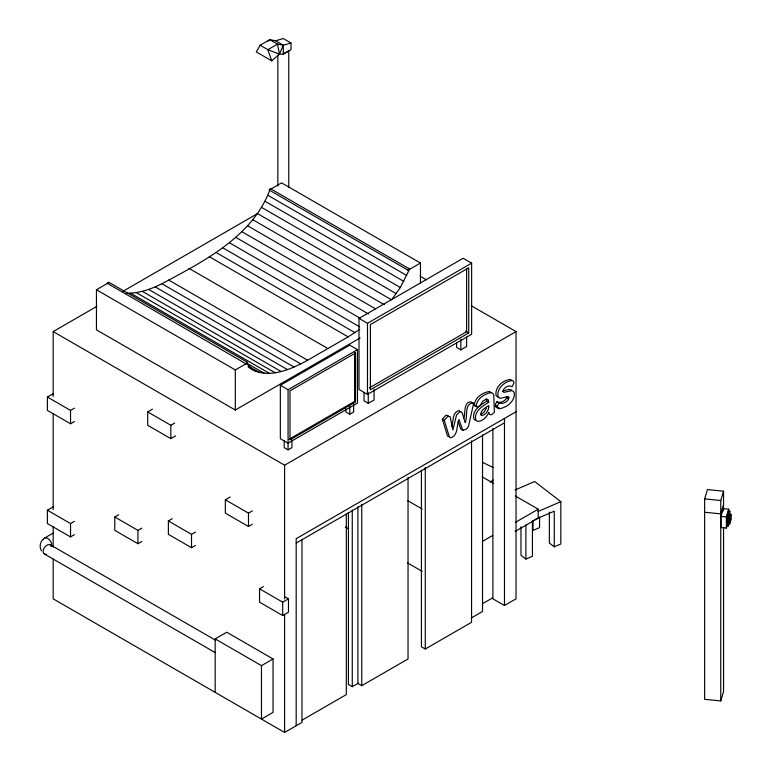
<?xml version="1.0" encoding="UTF-8"?>
<svg xmlns="http://www.w3.org/2000/svg" width="771" height="771" viewBox="0 0 771 771"><rect width="100%" height="100%" fill="white"/><g stroke="black" fill="none" stroke-linecap="round" stroke-linejoin="round"><path stroke-width="1.16" d="M463.805 418.104C465.645 413.545 463.217 401.527 471.216 401.903M245.92 363.816C247.558 360.414 248.513 364.683 245.92 363.816L107.188 283.236L108.856 282.273L247.713 362.437M496.987 401.768C500.678 403.618 506.133 400.727 506.971 396.747L508.899 397.865C507.81 402.674 500.774 405.382 496.987 401.768L495.608 403.802L495.676 406.924L496.987 407.676L498.924 407.425M444.279 420.359L447.729 416.398L450.11 416.6L452.924 429.996L456.509 415.077L459.179 412.321L461.183 411.704L462.176 412.745L465.183 422.633C467.91 417.429 463.988 403.108 473.143 403.021L473.625 403.416L468.595 425.871L467.602 427.886L465.511 429.572L462.696 430.093L459.015 419.54C456.316 425.332 458.504 435.827 450.505 437.812L449.397 436.955L444.279 420.359L442.352 419.251L445.802 415.29L448.182 415.482M508.899 397.865L508.436 396.795L507.173 396.776L499.965 398.376L498.008 396.68C496.505 388.565 504.735 380.951 512.397 380.614L513.486 381.25L513.978 382.84L512.146 386.666C508.725 384.623 503.588 387.466 502.971 391.254L503.434 392.227L504.658 392.227L512.108 390.579L514.18 392.208C515.789 400.824 506.663 407.946 498.914 408.784L497.603 408.042L497.17 406.51L498.914 402.876M451.527 426.585C453.705 421.448 452.008 412.032 459.256 410.586L460.248 411.627M723.545 527.335L723.545 691.626L720.76 700.935L704.636 699.326L704.636 498.895L707.421 489.585L723.545 491.194L723.545 510.547M720.76 700.935L720.76 500.504L723.545 491.194M723.545 504.552L720.76 513.862L704.636 512.262M727.034 525.851L726.369 528.068L720.991 527.528L720.991 516.397L723.314 508.638L728.691 509.168L728.691 512.513M726.369 528.068L726.369 516.927L728.691 509.168M728.566 524.241L727.949 526.314L726.6 526.179L726.6 517.264L728.46 511.057L729.8 511.192L729.8 514.536M727.949 526.314L727.949 517.399L729.8 511.192M728.99 518.363L728.759 519.143L728.99 515.028L730.686 515.105L730.918 514.334L729.568 514.199L729.337 514.97M730.918 514.334L730.918 519.895L729.52 524.55L728.181 524.425L728.181 518.854L728.412 518.073L729.752 518.208L729.752 522.661L730.686 519.558L730.686 515.105M730.098 515.934L730.33 515.153L730.098 519.278L730.098 515.934L728.759 515.799M729.52 524.55L729.752 518.208M126.425 293.144C141.517 293.635 155.838 287.265 168.772 280.085C208.228 258.931 253.553 234.278 270.023 189.55L281.598 182.872L420.455 263.046L420.455 283.092M252.666 219.648L391.523 299.813L400.342 287.506L409.719 268.906L408.399 269.426L408.052 270.544L408.64 270.515L270.756 190.957M279.439 54.143L283.294 45.229L291.014 43.003L291.014 49.681L283.294 54.143L279.439 54.143L267.874 49.681L260.155 45.229L256.3 51.908L271.729 60.822L279.439 54.143L277.512 44.12L269.802 39.668L260.155 45.229M486.424 408.273L483.841 412.389L480.612 414.403M42.723 539.681C39.87 542.601 39.234 547.439 41.509 550.889M268.115 41.191L269.802 39.668L275.584 40.776L283.294 45.229L283.294 54.143M248.166 366.996C266.409 380.46 290.214 369.781 307.629 360.25L348.135 336.869L359.778 329.342M490.279 482.039L493.189 480.044M360.124 337.958L235.309 410.027L96.452 329.853L96.452 289.771L108.017 283.092L108.326 283.545M53.18 396.602L53.18 331.597L96.963 306.318M123.023 291.265L257.504 213.625M74.392 421.535L70.537 423.761L47.388 410.394L47.388 397.036L53.18 393.692M47.388 397.036L70.537 410.394L74.392 408.167M175.663 435.856L170.844 438.641L147.704 425.274L147.704 411.916L152.523 409.131M96.452 289.771L235.309 369.935L246.884 363.257L251.905 369.145L255.423 371.179M420.455 263.046L409.854 269.166L272.028 189.599M147.704 411.916L170.844 425.274L174.699 423.048M359.007 318.394L463.159 258.266L471.64 263.162L471.64 334.248L367.497 394.376L359.007 389.471L359.007 318.394L367.497 323.29L471.64 263.162M74.392 534.688L70.537 536.915L47.388 523.557L47.388 510.19L53.18 506.855M280.345 385.278L349.774 345.186L357.493 349.639L357.493 403.088L288.065 443.171L280.345 438.718L280.345 385.278L288.065 389.731L357.493 349.639M44.361 538.197L53.681 532.809M47.388 510.19L70.537 523.557L74.392 521.331M141.797 541.502L137.932 543.728L114.792 530.371L114.792 517.013L118.647 514.787M369.299 387.919L466.628 331.732L466.628 268.934M468.749 332.956L370.388 389.74L370.388 324.581L468.749 267.797L468.749 332.956L465.665 331.173M289.029 439.277L354.602 401.421L354.602 352.424M114.792 517.013L137.932 530.371L141.797 528.145M364.028 392.584L364.028 400.881L368.268 403.329L374.051 399.985L374.051 389.326M456.596 342.69L456.596 347.432L460.846 349.88L466.628 346.536L466.628 337.062M284.2 440.945L284.2 447.633L288.065 449.859L291.92 447.633L291.92 439.836M345.919 408.659L345.919 411.993L349.774 414.229L353.638 411.993L353.638 404.206M195.381 545.473L191.516 547.699L168.377 534.332L168.377 520.974L172.232 518.748M53.18 331.597L284.605 465.212L516.04 331.597L516.04 598.836L504.475 605.514L492.9 598.836L492.9 428.551M252.348 524.27L248.484 526.497L225.344 513.139L225.344 499.781L230.163 496.996M168.377 520.974L191.516 534.332L195.381 532.106M225.344 499.781L248.484 513.139L252.348 510.913M488.727 402.25L488.4 400.004L486.356 399.099L482.935 401.045L479.793 405.951L477.114 406.953L476.353 406.587C475.986 399.311 484.198 393.827 490.722 392.699A9.204 5.31 -60 0 1 493.787 394.964L494.365 412.206L492.216 414.2A4.154 2.4 -60 0 1 489.209 413.728L488.891 412.369C486.79 416.851 482.55 421.814 477.153 421.303L475.813 419.993C473.596 411.579 482.742 405.931 488.727 402.25L486.8 401.132C480.815 404.814 471.669 410.461 473.886 418.875L475.225 420.185M516.04 411.762L296.18 538.698L296.18 725.771M296.18 543.083L504.475 422.826M285.443 597.091L288.47 598.826L288.47 612.193L282.678 615.537L259.538 602.17L259.538 588.813L263.393 586.586M215.176 638.918L226.751 632.239L273.04 658.964L273.04 712.404L261.465 719.092L261.465 665.643L215.176 638.918L215.176 692.368M259.538 588.813L282.678 602.17L288.47 598.826M261.465 665.643L273.04 658.964M482.434 541.406L492.765 535.44M515.491 522.324L538.225 509.197L538.225 518.102L515.076 531.47M482.405 603.78L492.621 597.882M348.415 512.609L348.415 684.475L352.27 686.701L358.448 683.145M471.216 618.034L482.53 611.499L482.53 434.825M302.097 720.124L346.324 694.594L346.324 514.315M357.898 506.788L357.898 683.453L361.753 685.679L408.042 658.964L408.042 477.48M421.419 470.108L421.419 646.782L425.274 649.009L471.563 622.284L471.563 440.8M53.18 559.11L53.18 598.836L284.605 732.45L301.972 722.427L301.972 539.748M515.028 489.99L534.679 481.509L560.825 501.68L560.825 543.989L554.272 546.822L549.366 543.035L549.366 512.156M537.888 511.587L560.825 501.68M534.611 519.683L554.272 511.192L554.272 546.822M520.974 526.795L520.974 555.303L525.88 559.081L532.433 556.257L532.433 520.627M502.731 391.119L508.821 389.451L511.395 389.953M269.725 190.36C267.98 190.591 270.419 187.767 270.987 189.001M275.584 40.776L283.294 38.55L291.014 43.003M704.636 498.895L720.76 500.504M720.991 516.397L726.369 516.927M726.6 517.264L727.949 517.399M728.181 518.854L729.52 518.989M283.294 45.229L277.512 44.12L267.874 49.681L271.729 60.822M448.577 436.694L447.459 435.837L442.352 419.251M498.037 397.258L496.071 395.571C494.577 387.456 502.808 379.843 510.469 379.505L511.558 380.132M482.367 462.253L493.122 467.496M491.127 392.641A9.204 5.31 -60 0 0 488.795 391.591C482.26 392.718 474.059 398.193 474.425 405.469L475.187 405.845M420.137 276.22L426.392 279.834M471.216 305.711L516.04 331.597M267.855 195.294L406.712 275.469M265.002 201.25L403.859 281.415M261.485 207.341L400.342 287.506M257.36 213.5L396.217 293.664M247.462 225.72L384.247 304.69M241.805 231.647L375.487 308.824M235.772 237.352L368.413 313.932M506.749 397.846L508.677 398.964M229.421 242.769L359.999 318.153M222.838 247.838L359.633 326.817M495.242 405.401L497.17 406.51M216.102 252.502L354.959 332.667M471.698 402.298L473.625 403.416M474.425 405.469L476.353 406.587M209.269 256.695L348.135 336.869M189.02 268.385L327.887 348.559M463.294 430.401L460.759 428.975L458.157 421.67M168.772 280.085L307.629 360.25M161.949 283.767L300.806 363.931M155.202 286.889L294.069 367.063M482.116 476.806L493.546 483.407M515.365 496.004L538.225 509.197M148.62 289.424L287.477 369.598M142.269 291.332L281.136 371.506M136.236 292.595L275.093 372.769M130.588 293.202L269.445 373.366M246.624 363.131L264.241 373.299M248.146 365.994L259.548 372.566M407.637 500.61L422.18 509.014M345.302 526.978L348.415 528.781M407.637 562.965L422.18 571.369M50.423 544.875L215.388 640.123M44.361 553.973L215.119 652.555M486.472 398.896L486.8 401.132M723.314 508.638L723.314 510.865M539.584 516.907L539.584 527.605L533.031 530.429L533.031 520.926M525.88 525.003L525.88 559.081M504.475 418.451L504.475 605.514M460.846 339.221L460.846 349.88M425.274 467.525L425.274 649.009M368.268 392.661L368.268 403.329M367.497 323.29L367.497 394.376M361.753 504.205L361.753 685.679M352.27 510.026L352.27 686.701M349.774 406.433L349.774 414.229M288.749 50.886L288.749 187.295M288.065 389.731L288.065 449.859M284.605 465.212L284.605 598.826M284.605 614.477L284.605 732.45M282.678 602.17L282.678 615.537M277.839 55.666L277.839 186.1M248.484 513.139L248.484 526.497M235.309 369.935L235.309 410.027M191.516 534.332L191.516 547.699M170.844 425.274L170.844 438.641M137.932 530.371L137.932 543.728M70.537 410.394L70.537 423.761M70.537 523.557L70.537 536.915M53.18 413.449L53.18 509.756M53.18 526.603L53.18 547.073M288.566 50.5A5.455 3.151 0 0 1 284.711 52.727M46.279 554.253A5.474 3.489 -54.2 0 1 44.371 547.651A5.474 3.489 -54.2 0 1 51.512 546.369M43.263 539.69A5.474 3.489 54.2 0 1 49.016 539.363A5.474 3.489 54.2 0 1 51.098 546.678M488.727 407.213C488.419 410.953 485.547 415.28 481.557 415.521L480.94 414.991C480.111 410.326 485.47 407.724 488.727 405.575L488.727 407.213M355.566 352.983L289.992 390.839L289.992 439.836L355.566 401.98L355.566 352.983"/></g></svg>
